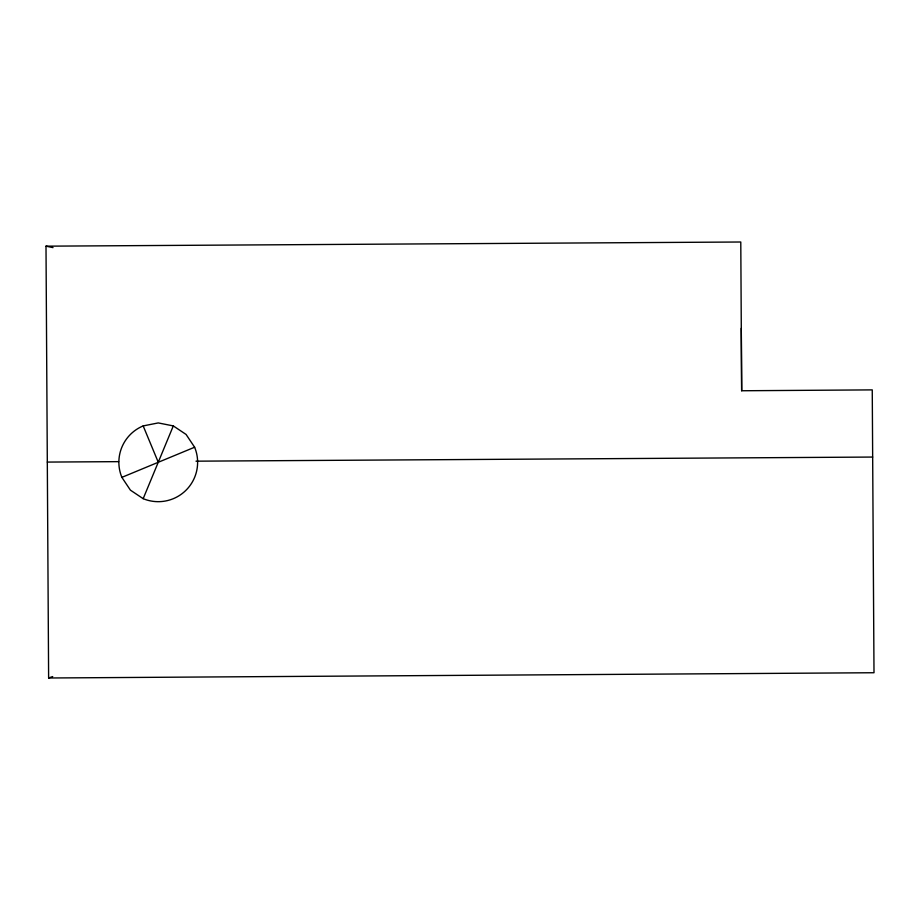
<?xml version="1.0" encoding="UTF-8"?>
<svg xmlns="http://www.w3.org/2000/svg" width="920" height="920" viewBox="0 0 920 920"><rect width="100%" height="100%" fill="white"/><g stroke="black" fill="none" stroke-linecap="round" stroke-linejoin="round"><path stroke-width="1.38" d="M143.175 498.674L173.305 425.914L158.251 422.924L143.175 425.914A39.364 39.364 0 0 0 121.877 477.376L130.41 490.141L143.175 498.674A39.364 39.364 0 0 0 194.614 447.223L186.081 434.447L173.305 425.914M158.274 462.277L143.175 425.914M121.865 477.365L194.626 447.223M48.622 677.994L874 672.738L872.252 389.884L741.658 390.758L740.784 242.006L46 246.169L48.622 677.994L52.693 676.568M47.311 462.081L118.623 461.644M196.006 461.173L872.666 457.056M46 246.169L53.026 247.63M741.279 328.302L741.658 390.758"/></g></svg>
